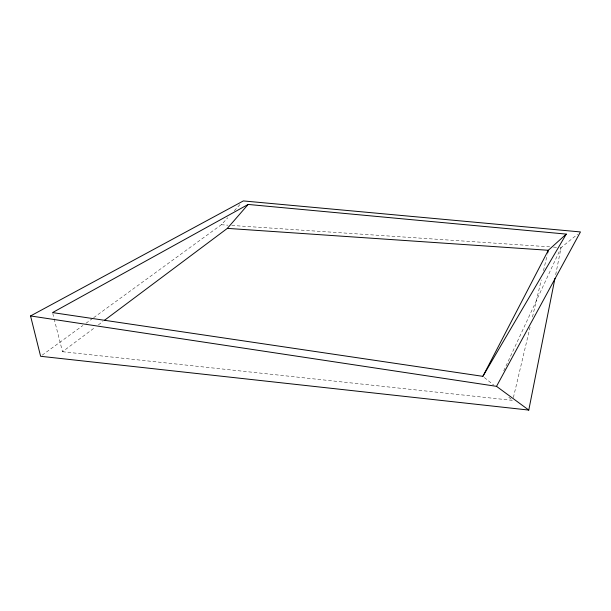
<?xml version="1.0" encoding="UTF-8"?>
<svg xmlns="http://www.w3.org/2000/svg" width="611" height="611" viewBox="0 0 611 611"><rect width="100%" height="100%" fill="white"/><g stroke="black" fill="none" stroke-linecap="round" stroke-linejoin="round"><path stroke-width="0.46" stroke-dasharray="3.06 2.29" d="M555.682 274.69L561.066 247.615L577.578 234.257M513.377 397.608L530.073 327.19M532.494 316.994L541.277 279.93M543.477 270.665L547.212 254.909M503.739 370.831L561.066 247.615L558.21 247.424M93.674 317.667L221.319 224.741L227.796 217.737M234.28 210.734L240.757 203.73M54.165 318.957L62.505 351.722L95.324 327.168M98.371 324.884L102.954 321.455M42.159 355.167L82.913 325.503M85.983 323.265L92.91 318.224M221.319 224.741L227.979 225.192M231.79 225.444L549.648 246.844M553.451 247.104L557.255 247.363M62.505 351.722L512.713 400.388L508.352 396.875M484.332 377.514L493.795 385.144M52.775 313.496L53.936 318.048"/><path stroke-width="0.92" d="M30.55 315.948L496.522 386.343L580.45 231.936L243.346 200.927L30.55 315.948L40.616 356.289L528.775 410.073L554.941 278.425M547.655 253.061L548.311 250.281L566.275 234.105L248.15 204.448L52.546 312.588L482.873 376.345L566.275 234.105M482.873 376.345L548.311 250.281L227.353 228.377L104.481 320.309M227.353 228.377L248.15 204.448M496.522 386.343L528.775 410.073"/></g></svg>
